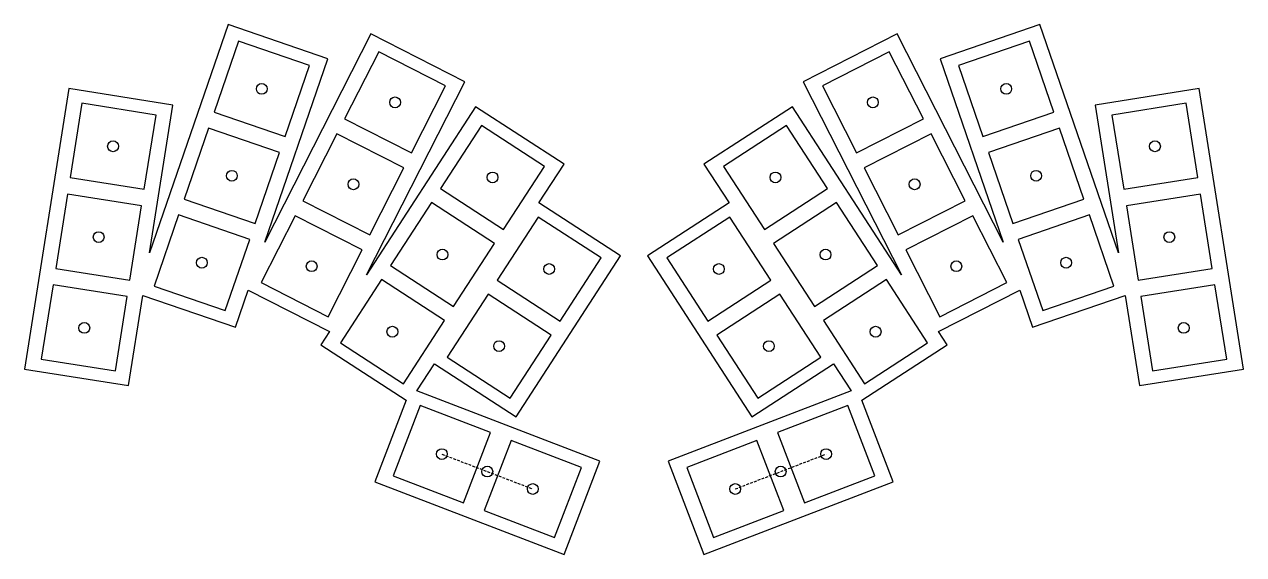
# Model space of a CAD drawing. Header units: millimetres. Extents: x -11 to 214, y -42 to 56.
import ezdxf

# ---------------------------------------------------------------- set-up
doc = ezdxf.new("R2010")
doc.units = ezdxf.units.MM
doc.linetypes.add('DASHED', pattern=[0.75, 0.5, -0.25])
doc.layers.get('0').update_dxf_attribs({"linetype": 'CONTINUOUS'})

msp = doc.modelspace()

# ---------------------------------------------------------------- linework, layer by layer
at = {"linetype": 'DASHED'}
for p, q in [((66.13, -23.33), (82.94, -29.78)), ((120.38, -29.78), (137.19, -23.33))]:
    msp.add_line(p, q, dxfattribs=at)
for points in [[(-11.08, -7.61), (8.18, -10.66), (10.83, 6.02), (27.96, 0.13), (30.32, 6.99), (45.37, -0.67), (43.77, -3.14), (59.51, -13.37), (53.71, -28.47), (88.72, -41.91), (95.35, -24.64), (61.5, -11.64), (64.75, -6.64), (79.85, -16.44), (99.18, 13.33), (84.09, 23.14), (88.72, 30.27), (72.36, 40.89), (52.18, 9.8), (70.37, 45.51), (53, 54.37), (33.38, 15.86), (45.05, 49.76), (26.61, 56.11), (12.07, 13.87), (16.4, 41.19), (-2.86, 44.24)], [(195.14, -10.66), (214.4, -7.61), (206.18, 44.24), (186.92, 41.19), (191.25, 13.87), (176.7, 56.11), (158.27, 49.76), (169.94, 15.86), (150.32, 54.37), (132.95, 45.51), (151.14, 9.8), (130.96, 40.89), (114.6, 30.27), (119.23, 23.14), (104.14, 13.33), (123.47, -16.44), (138.57, -6.64), (141.82, -11.64), (107.96, -24.64), (114.59, -41.91), (149.6, -28.47), (143.81, -13.37), (159.55, -3.14), (157.95, -0.67), (172.99, 6.99), (175.36, 0.13), (192.49, 6.02)], [(23.99, 39.88), (37.13, 35.36), (41.66, 48.5), (28.51, 53.03)], [(166.19, 35.36), (179.33, 39.88), (174.81, 53.03), (161.66, 48.5)], [(48.14, 38.66), (60.52, 32.35), (66.83, 44.73), (54.45, 51.04)], [(142.8, 32.35), (155.18, 38.66), (148.87, 51.04), (136.49, 44.73)], [(-2.63, 27.8), (11.1, 25.63), (13.27, 39.36), (-0.46, 41.53)], [(192.22, 25.63), (205.95, 27.8), (203.78, 41.53), (190.05, 39.36)], [(18.45, 23.81), (31.6, 19.29), (36.12, 32.43), (22.98, 36.95)], [(65.89, 25.77), (77.54, 18.2), (85.12, 29.86), (73.46, 37.43)], [(125.77, 18.2), (137.43, 25.77), (129.86, 37.43), (118.2, 29.86)], [(171.72, 19.29), (184.87, 23.81), (180.34, 36.95), (167.2, 32.43)], [(40.42, 23.51), (52.8, 17.2), (59.11, 29.59), (46.73, 35.9)], [(150.52, 17.2), (162.9, 23.51), (156.59, 35.9), (144.2, 29.59)], [(-5.29, 11.01), (8.44, 8.84), (10.61, 22.57), (-3.12, 24.74)], [(56.63, 11.52), (68.29, 3.95), (75.86, 15.6), (64.2, 23.17)], [(135.03, 3.95), (146.69, 11.52), (139.12, 23.17), (127.46, 15.6)], [(194.88, 8.84), (208.61, 11.01), (206.44, 24.74), (192.71, 22.57)], [(12.92, 7.74), (26.06, 3.21), (30.59, 16.35), (17.44, 20.88)], [(32.7, 8.37), (45.09, 2.05), (51.4, 14.44), (39.01, 20.75)], [(76.35, 8.84), (88.01, 1.27), (95.58, 12.93), (83.92, 20.5)], [(115.31, 1.27), (126.96, 8.84), (119.39, 20.5), (107.74, 12.93)], [(158.23, 2.05), (170.62, 8.37), (164.31, 20.75), (151.92, 14.44)], [(177.26, 3.21), (190.4, 7.74), (185.88, 20.88), (172.73, 16.35)], [(-7.95, -5.78), (5.78, -7.95), (7.95, 5.78), (-5.78, 7.95)], [(47.37, -2.74), (59.03, -10.31), (66.6, 1.35), (54.94, 8.92)], [(144.29, -10.31), (155.95, -2.74), (148.38, 8.92), (136.72, 1.35)], [(197.54, -7.95), (211.27, -5.78), (209.1, 7.95), (195.37, 5.78)], [(67.1, -5.41), (78.75, -12.99), (86.32, -1.33), (74.67, 6.24)], [(124.57, -12.99), (136.22, -5.41), (128.65, 6.24), (117, -1.33)], [(57.15, -27.33), (70.13, -32.31), (75.11, -19.33), (62.13, -14.35)], [(133.19, -32.31), (146.17, -27.33), (141.18, -14.35), (128.21, -19.33)], [(73.96, -33.78), (86.93, -38.76), (91.92, -25.78), (78.94, -20.8)], [(116.38, -38.76), (129.36, -33.78), (124.38, -20.8), (111.4, -25.78)]]:
    msp.add_lwpolyline(points, close=True)
for centre in [(32.82, 44.19), (170.5, 44.19), (57.48, 41.7), (145.83, 41.7), (5.32, 33.58), (198, 33.58), (27.29, 28.12), (49.77, 26.55), (75.5, 27.82), (127.82, 27.82), (153.55, 26.55), (176.03, 28.12), (2.66, 16.79), (200.66, 16.79), (66.24, 13.56), (137.08, 13.56), (21.75, 12.05), (42.05, 11.4), (85.97, 10.89), (117.35, 10.89), (161.27, 11.4), (181.57, 12.05), (0, 0), (56.98, -0.7), (146.34, -0.7), (203.32, 0), (76.71, -3.37), (126.61, -3.37), (66.13, -23.33), (137.19, -23.33), (74.53, -26.56), (128.78, -26.56), (82.94, -29.78), (120.38, -29.78)]:
    msp.add_circle(centre, 1)

doc.saveas('drawing.dxf')
